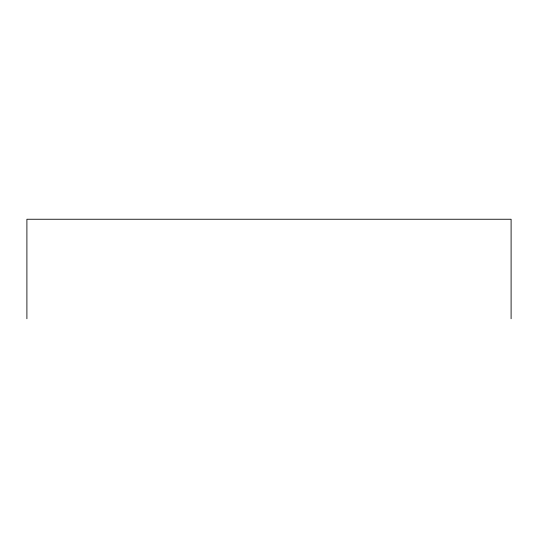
<?xml version="1.0" encoding="UTF-8"?>
<svg xmlns="http://www.w3.org/2000/svg" width="538" height="538" viewBox="0 0 538 538"><rect width="100%" height="100%" fill="white"/><g stroke="black" fill="none" stroke-linecap="round" stroke-linejoin="round"><path stroke-width="0.81" d="M511.1 318.752L511.1 219.248L26.9 219.248L26.9 318.752"/></g></svg>
